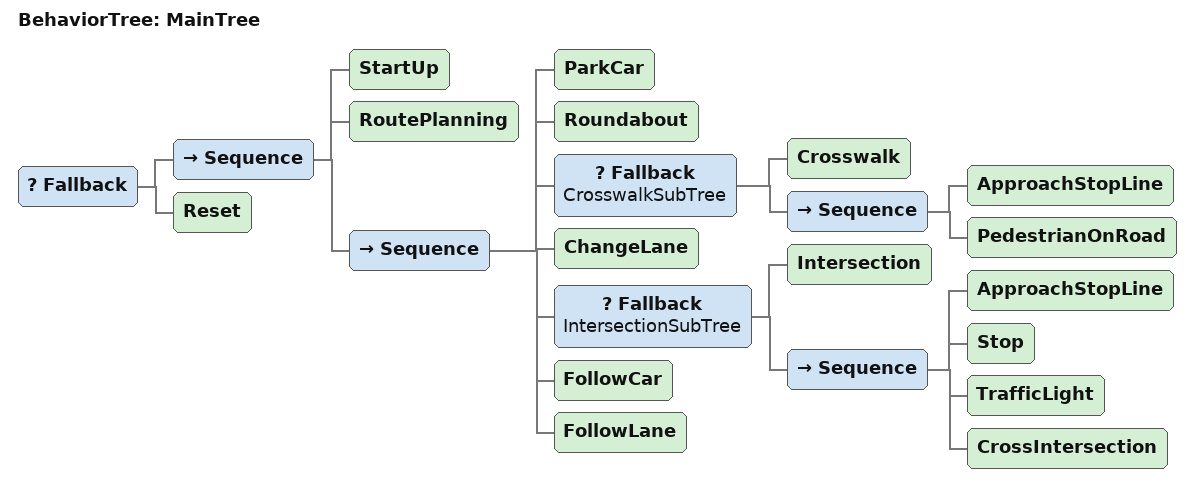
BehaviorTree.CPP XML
<?xml version="1.0" encoding="UTF-8"?>
<root BTCPP_format="4"
      main_tree_to_execute="MainTree">
  <BehaviorTree ID="MainTree">
    <Fallback>
      <Sequence>
        <StartUp/>
        <RoutePlanning/>
        <Sequence>
          <ParkCar/>
          <Roundabout/>
          <Fallback name="CrosswalkSubTree">
            <Crosswalk/>
            <Sequence>
              <ApproachStopLine/>
              <PedestrianOnRoad/>
            </Sequence>
          </Fallback>
          <ChangeLane/>
          <Fallback name="IntersectionSubTree">
            <Intersection/>
            <Sequence>
              <ApproachStopLine/>
              <Stop/>
              <TrafficLight/>
              <CrossIntersection/>
            </Sequence>
          </Fallback>
          <FollowCar/>
          <FollowLane/>
        </Sequence>
      </Sequence>
      <Reset/>
    </Fallback>
  </BehaviorTree>

</root>
